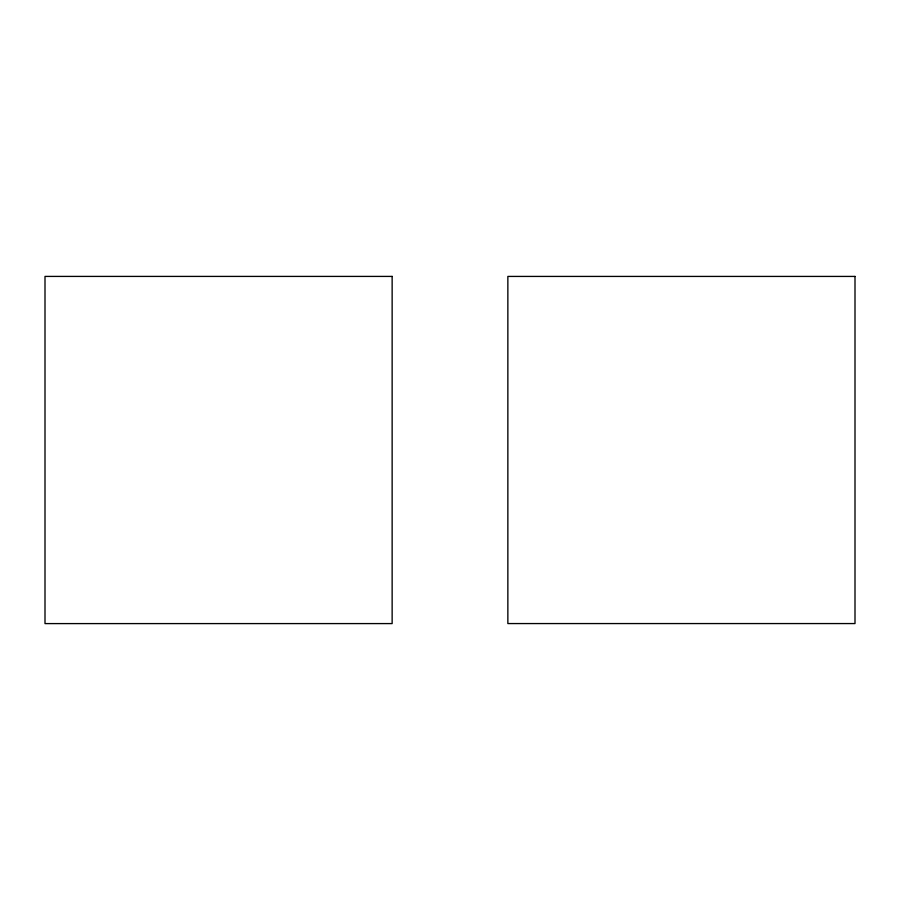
<?xml version="1.0" encoding="UTF-8"?>
<svg xmlns="http://www.w3.org/2000/svg" width="900" height="900" viewBox="0 0 900 900"><rect width="100%" height="100%" fill="white"/><g stroke="black" fill="none" stroke-linecap="round" stroke-linejoin="round"><path stroke-width="1.35" d="M392.141 276.412L45 276.412L45 623.599L392.141 623.587L392.141 276.401M855 276.424L507.859 276.424L507.859 623.565L855 623.565L855 276.424"/></g></svg>
